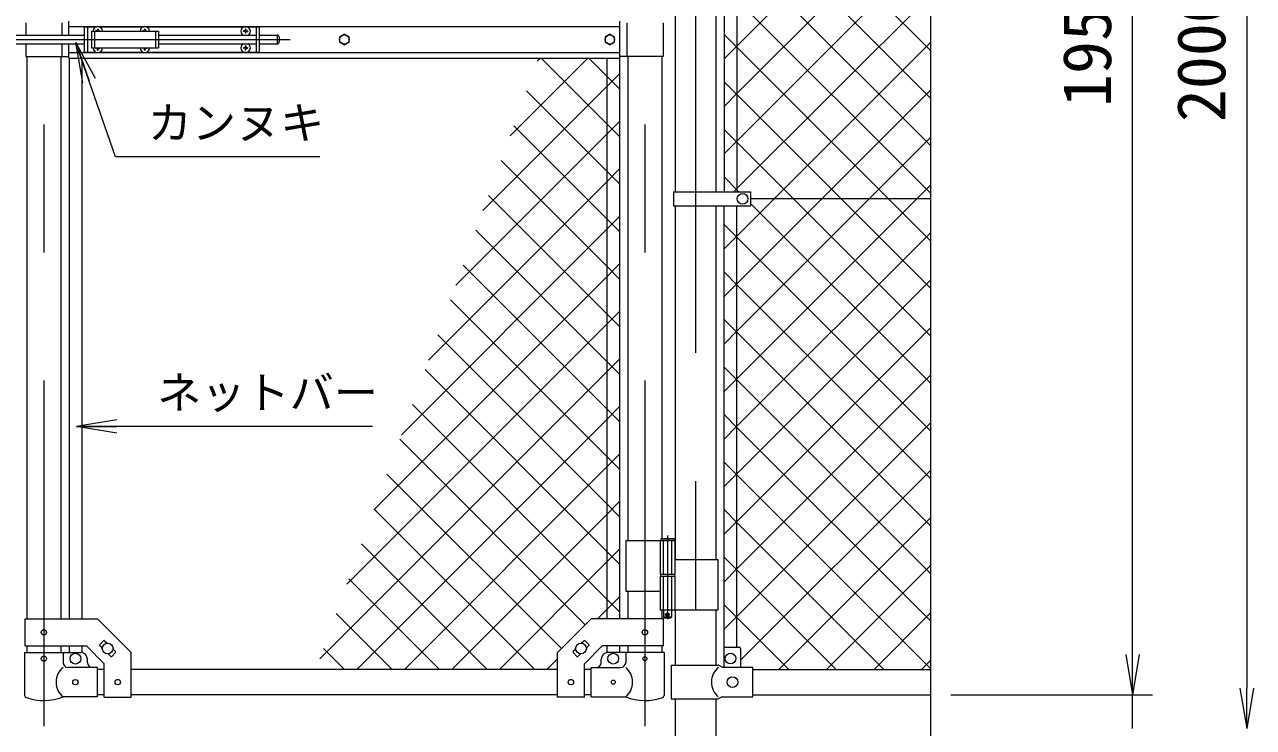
# Model space of a CAD drawing. Units: millimetres, scale not verified. Extents: x -6299 to 6301, y -4455 to 4455.
# Drawn here: x 2055 to 3883, y -1104 to -59 of the extents above; entities that cross this region are included whole.
import ezdxf
from ezdxf.enums import TextEntityAlignment as Align

# ---------------------------------------------------------------- set-up
doc = ezdxf.new("R2010")
doc.units = ezdxf.units.MM
doc.header["$LTSCALE"] = 30
doc.linetypes.add('DASHED', pattern=[7.5, 6, -1.5])
doc.linetypes.add('USER1', pattern=[50.8, 31.75, -6.35, 6.35, -6.35])
for name, color, linetype, lineweight in [('0-0_D-STR-TXT', 7, 'Continuous', 9), ('0-3_D-BMK', 2, 'USER1', 13), ('0-4_D-STR1', 1, 'Continuous', 18), ('0-5_D-STR3', 3, 'Continuous', 13), ('0-9_D-STR-DIM', 7, 'Continuous', 9), ('0-A_0', 7, 'Continuous', 9), ('0-B_D-STR2', 7, 'Continuous', 9)]:
    doc.layers.add(name, color=color, linetype=linetype, lineweight=lineweight)
doc.styles.add('ＭＳ ゴシック', font='')
doc.styles.get('ＭＳ ゴシック').set_extended_font_data('MS Gothic')

# ---------------------------------------------------------------- blocks, each defined once
blk = doc.blocks.new('_Open')
at = {"layer": '0-A_0'}
blk.add_line((-30, 5), (0, 0), dxfattribs=at)
blk.add_lwpolyline([(-30, -5), (0, 0), (-30, 0)], dxfattribs=at)

msp = doc.modelspace()

# ---------------------------------------------------------------- linework, layer by layer
at = {"layer": '0-0_D-STR-TXT'}
msp.add_line((2572.83, -656.84), (2134.23, -656.84), dxfattribs=at)
msp.add_lwpolyline([(2494.35, -255.61), (2190.38, -255.61), (2132.02, -87.58)], dxfattribs=at)
at = {"layer": '0-3_D-BMK'}
for p, q in [((3053.33, 1929.08), (3053.33, -1466.74)), ((2083.73, 935.57), (2083.73, -1102.82)), ((2977.93, 935.57), (2977.93, -1102.82)), ((1825.86, -81.16), (2450.31, -81.16)), ((3011.49, -818.74), (3011.49, -943.63)), ((3007.86, -936.66), (3015.11, -936.66))]:
    msp.add_line(p, q, dxfattribs=at)
at = {"layer": '0-4_D-STR1'}
for p, q in [((3023.08, 408.34), (3023.08, -307.66)), ((3083.58, 408.34), (3083.58, -307.66)), ((2058.33, -106.16), (2058.33, -943.11)), ((2109.13, -106.16), (2109.13, -943.11)), ((2952.53, -106.16), (2952.53, -826.66)), ((3003.33, -106.16), (3003.33, -823.66)), ((3023.08, -328.66), (3023.08, -854.66)), ((3083.58, -328.66), (3083.58, -854.66)), ((2952.53, -901.66), (2952.53, -943.11)), ((3003.33, -929.66), (3003.33, -943.11)), ((3023.08, -929.66), (3023.08, -1012.06)), ((3083.58, -929.66), (3083.58, -1012.06)), ((2058.33, -983.11), (2058.33, -993.16)), ((2109.13, -983.11), (2109.13, -993.16)), ((2952.53, -983.11), (2952.53, -993.16)), ((3003.33, -983.11), (3003.33, -993.16)), ((2173.73, -1018.16), (2163.73, -1018.16)), ((2847.93, -1018.16), (2213.73, -1018.16)), ((2897.93, -1018.16), (2887.93, -1018.16)), ((3138.33, -1018.16), (3403.33, -1018.16)), ((2173.73, -1056.16), (2163.73, -1056.16)), ((2847.93, -1056.16), (2213.73, -1056.16)), ((2897.93, -1056.16), (2887.93, -1056.16)), ((3138.33, -1056.16), (3403.33, -1056.16)), ((3023.08, -1062.06), (3023.08, -1456.16)), ((3083.58, -1062.06), (3083.58, -1456.16))]:
    msp.add_line(p, q, dxfattribs=at)
at = {"layer": '0-5_D-STR3'}
for p, q in [((3095.83, 408.34), (3095.83, -307.66)), ((3114.83, 408.34), (3114.83, -307.66)), ((2120.83, -74.66), (2120.83, -53.66)), ((2940.83, -108.66), (2940.83, -53.66)), ((2056.73, -56.16), (2056.73, -74.66)), ((2110.73, -56.16), (2110.73, -74.66)), ((2120.83, -61.66), (2940.83, -61.66)), ((2143.98, -62.16), (2143.98, -100.16)), ((2143.98, -62.16), (2161.38, -62.16)), ((2148.48, -62.16), (2148.48, -100.16)), ((2154.48, -68.66), (2154.48, -93.66)), ((2154.48, -68.66), (2254.48, -68.66)), ((2162.13, -68.24), (2160.83, -68.27)), ((2160.83, -68.27), (2160.83, -68.66)), ((2163.58, -65.51), (2163.56, -66.81)), ((2163.58, -65.51), (2164.37, -65.51)), ((2164.37, -65.51), (2164.4, -66.81)), ((2166.58, -62.16), (2231.38, -62.16)), ((2232.13, -68.24), (2230.83, -68.27)), ((2230.83, -68.27), (2230.83, -68.66)), ((2233.58, -65.51), (2233.56, -66.81)), ((2233.58, -65.51), (2234.37, -65.51)), ((2234.37, -65.51), (2234.4, -66.81)), ((2235.83, -68.24), (2237.13, -68.27)), ((2236.58, -62.16), (2403.98, -62.16)), ((2237.13, -68.27), (2237.13, -68.66)), ((2254.48, -68.66), (2254.48, -93.66)), ((2382.13, -68.24), (2380.83, -68.27)), ((2380.83, -68.27), (2380.83, -68.66)), ((2383.58, -65.51), (2383.56, -66.81)), ((2383.58, -71.81), (2383.56, -70.51)), ((2384.37, -65.51), (2383.58, -65.51)), ((2384.37, -71.81), (2383.58, -71.81)), ((2384.37, -65.51), (2384.4, -66.81)), ((2384.37, -71.81), (2384.4, -70.51)), ((2385.83, -69.08), (2387.13, -69.06)), ((2387.13, -69.06), (2387.13, -68.66)), ((2399.48, -62.16), (2399.48, -100.16)), ((2403.98, -62.16), (2403.98, -100.16)), ((2950.93, -56.16), (2950.93, -106.16)), ((3004.93, -56.16), (3004.93, -106.16)), ((1963.18, -74.66), (2143.98, -74.66)), ((1963.18, -87.66), (2143.98, -87.66)), ((2056.73, -87.66), (2056.73, -106.16)), ((2110.73, -87.66), (2110.73, -106.16)), ((2120.83, -108.66), (2120.83, -87.66)), ((2254.48, -74.66), (2399.48, -74.66)), ((2254.48, -87.66), (2399.48, -87.66)), ((2383.58, -90.51), (2383.56, -91.81)), ((2384.37, -90.51), (2383.58, -90.51)), ((2384.37, -90.51), (2384.4, -91.81)), ((2403.98, -74.66), (2430.98, -74.66)), ((2403.98, -87.66), (2430.98, -87.66)), ((2430.98, -74.66), (2430.98, -87.66)), ((2433.98, -77.66), (2433.98, -84.66)), ((2056.73, -106.16), (2120.83, -106.16)), ((2120.83, -100.66), (2940.83, -100.66)), ((2120.83, -108.66), (2940.83, -108.66)), ((2121.23, -108.66), (2121.23, -943.11)), ((2140.23, -108.66), (2140.23, -943.11)), ((2143.98, -100.16), (2161.38, -100.16)), ((2154.48, -93.66), (2254.48, -93.66)), ((2160.83, -94.06), (2160.83, -93.66)), ((2162.13, -94.08), (2160.83, -94.06)), ((2163.58, -96.81), (2163.56, -95.51)), ((2163.58, -96.81), (2164.37, -96.81)), ((2164.37, -96.81), (2164.4, -95.51)), ((2165.83, -94.08), (2167.13, -94.06)), ((2166.58, -100.16), (2231.38, -100.16)), ((2167.13, -94.06), (2167.13, -93.66)), ((2230.83, -94.06), (2230.83, -93.66)), ((2232.13, -94.08), (2230.83, -94.06)), ((2233.58, -96.81), (2233.56, -95.51)), ((2233.58, -96.81), (2234.37, -96.81)), ((2234.37, -96.81), (2234.4, -95.51)), ((2235.83, -94.08), (2237.13, -94.06)), ((2236.58, -100.16), (2403.98, -100.16)), ((2237.13, -94.06), (2237.13, -93.66)), ((2382.13, -93.24), (2380.83, -93.27)), ((2380.83, -93.27), (2380.83, -93.66)), ((2383.58, -96.81), (2383.56, -95.51)), ((2384.37, -96.81), (2383.58, -96.81)), ((2384.37, -96.81), (2384.4, -95.51)), ((2385.83, -93.24), (2387.13, -93.27)), ((2385.83, -94.08), (2387.13, -94.06)), ((2387.13, -93.27), (2387.13, -93.66)), ((2387.13, -94.06), (2387.13, -93.66)), ((2921.43, -108.66), (2921.43, -943.11)), ((2940.43, -108.66), (2940.43, -943.11)), ((3004.93, -106.16), (2940.83, -106.16)), ((3020.53, -307.66), (3020.53, -328.66)), ((3020.53, -307.66), (3135.33, -307.66)), ((3135.33, -307.66), (3135.33, -328.66)), ((3020.53, -328.66), (3135.33, -328.66)), ((3095.83, -985.74), (3095.83, -328.66)), ((3114.83, -985.06), (3114.83, -328.66)), ((3403.33, -318.16), (3135.33, -318.16)), ((2949.38, -826.66), (2949.38, -901.66)), ((2949.38, -826.66), (3022.29, -826.66)), ((3000.69, -826.66), (3000.69, -876.66)), ((3021.49, -824.66), (3001.49, -824.66)), ((3002.49, -823.66), (3020.49, -823.66)), ((3021.49, -824.66), (3020.49, -823.66)), ((3021.49, -824.66), (3021.49, -826.66)), ((3022.29, -826.66), (3022.29, -876.66)), ((3022.29, -854.66), (3086.63, -854.66)), ((3086.63, -854.66), (3086.63, -929.66)), ((3000.69, -876.66), (3022.29, -876.66)), ((3000.99, -876.66), (3000.99, -879.66)), ((3021.99, -876.66), (3021.99, -879.66)), ((3000.69, -879.66), (3022.29, -879.66)), ((3000.69, -879.66), (3000.69, -929.66)), ((3000.99, -879.66), (3021.99, -879.66)), ((3022.29, -879.66), (3022.29, -929.66)), ((2949.38, -901.66), (3000.58, -901.66)), ((3000.69, -929.66), (3086.63, -929.66)), ((3005.49, -929.66), (3005.49, -940.66)), ((2056.03, -983.11), (2056.03, -943.11)), ((3006.49, -941.66), (3005.49, -940.66)), ((3005.63, -983.11), (3005.63, -943.11)), ((3006.49, -941.66), (3016.49, -941.66)), ((3016.49, -941.66), (3017.49, -940.66)), ((2056.03, -983.11), (2147.16, -983.11)), ((2121.23, -983.11), (2121.23, -993.16)), ((2140.23, -983.11), (2140.23, -993.16)), ((2147.16, -983.11), (2173.73, -1009.68)), ((2167.06, -981.1), (2172.72, -975.44)), ((2167.06, -982.52), (2170.78, -986.23)), ((2174.13, -975.44), (2177.85, -979.16)), ((2887.53, -975.44), (2883.81, -979.16)), ((2914.5, -983.11), (2887.93, -1009.68)), ((2894.6, -981.1), (2888.94, -975.44)), ((2894.6, -982.52), (2890.88, -986.23)), ((3005.63, -983.11), (2914.5, -983.11)), ((2921.43, -983.11), (2921.43, -993.16)), ((2940.43, -983.11), (2940.43, -993.16)), ((3095.33, -987.06), (3095.33, -1015.06)), ((3097.33, -985.06), (3118.33, -985.06)), ((3120.33, -987.06), (3120.33, -1015.06)), ((2055.18, -993.16), (2112.28, -993.16)), ((2055.18, -993.16), (2055.18, -1056.85)), ((2112.28, -993.16), (2112.28, -1008.16)), ((2112.28, -993.16), (2138.73, -993.16)), ((2148.73, -1008.16), (2148.73, -1003.16)), ((2179.61, -995.06), (2183.33, -998.78)), ((2184.74, -998.78), (2190.4, -993.12)), ((2186.68, -987.99), (2190.4, -991.71)), ((2213.73, -1059.36), (2213.73, -993.11)), ((2847.93, -1059.36), (2847.93, -993.11)), ((2874.98, -987.99), (2871.26, -991.71)), ((2876.92, -998.78), (2871.26, -993.12)), ((2882.05, -995.06), (2878.33, -998.78)), ((2912.93, -1008.16), (2912.93, -1003.16)), ((2949.38, -993.16), (2922.93, -993.16)), ((3006.48, -993.16), (2949.38, -993.16)), ((2949.38, -993.16), (2949.38, -1008.16)), ((3006.48, -993.16), (3006.48, -1056.85)), ((2163.73, -1015.16), (2119.28, -1015.16)), ((2163.73, -1059.16), (2163.73, -1015.16)), ((2173.73, -1059.36), (2173.73, -1009.68)), ((2887.93, -1059.36), (2887.93, -1009.68)), ((2897.93, -1015.16), (2942.38, -1015.16)), ((2897.93, -1059.16), (2897.93, -1015.16)), ((3017.23, -1012.06), (3087.13, -1012.06)), ((3017.23, -1012.06), (3017.23, -1062.06)), ((3093.13, -1015.06), (3087.13, -1012.06)), ((3093.13, -1015.06), (3138.33, -1015.06)), ((3138.33, -1059.06), (3138.33, -1015.06)), ((2163.73, -1059.16), (2112.28, -1059.16)), ((2173.73, -1059.36), (2213.73, -1059.36)), ((2887.93, -1059.36), (2847.93, -1059.36)), ((2897.93, -1059.16), (2949.38, -1059.16)), ((3093.13, -1059.06), (3087.13, -1062.06)), ((3093.13, -1059.06), (3138.33, -1059.06)), ((3017.23, -1062.06), (3087.13, -1062.06))]:
    msp.add_line(p, q, dxfattribs=at)
at = {"layer": '0-5_D-STR3', "linetype": 'DASHED'}
for p, q in [((2158.98, -68.66), (2158.98, -93.66)), ((2249.98, -68.66), (2249.98, -93.66)), ((3005.19, -826.66), (3005.19, -876.66)), ((3017.79, -826.66), (3017.79, -876.66)), ((3005.19, -879.66), (3005.19, -929.66)), ((3017.79, -879.66), (3017.79, -929.66))]:
    msp.add_line(p, q, dxfattribs=at)
at = {"layer": '0-5_D-STR3'}
for points in [[(2165.83, -68.24), (2167.13, -68.27), (2167.13, -68.66)], [(2382.13, -69.08), (2380.83, -69.06), (2380.83, -68.66)], [(2385.83, -68.24), (2387.13, -68.27), (2387.13, -68.66)], [(2382.13, -94.08), (2380.83, -94.06), (2380.83, -93.66)], [(3002.49, -823.66), (3001.49, -824.66), (3001.49, -826.66)], [(3017.49, -929.66), (3017.49, -940.66), (3005.49, -940.66)], [(2056.03, -943.11), (2163.73, -943.11), (2213.73, -993.11)], [(3005.63, -943.11), (2897.93, -943.11), (2847.93, -993.11)]]:
    msp.add_lwpolyline(points, dxfattribs=at)
for points in [[(2530.83, -73.06), (2523.81, -77.11), (2523.81, -85.21), (2530.83, -89.26), (2537.84, -85.21), (2537.84, -77.11)], [(2925.83, -73.06), (2918.81, -77.11), (2918.81, -85.21), (2925.83, -89.26), (2932.84, -85.21), (2932.84, -77.11)]]:
    msp.add_lwpolyline(points, close=True, dxfattribs=at)
for centre, radius in [((2530.83, -81.16), 7.03), ((2925.83, -81.16), 7.03), ((3123.33, -318.16), 8), ((3011.49, -936.66), 2.5), ((2083.73, -963.11), 4), ((2977.93, -963.11), 4), ((2178.73, -987.11), 8), ((2882.93, -987.11), 8), ((2083.73, -1002.16), 4), ((2130.73, -1002.16), 8), ((2930.93, -1002.16), 8), ((2977.93, -1002.16), 3), ((3105.33, -1002.06), 8), ((2130.73, -1037.16), 4), ((2193.73, -1037.11), 4), ((2867.93, -1037.11), 4), ((2930.93, -1037.16), 3), ((3108.33, -1037.06), 8)]:
    msp.add_circle(centre, radius, dxfattribs=at)
for centre, radius, start, end in [((2163.98, -68.66), 7, 0, 180), ((2162.07, -66.76), 1.49, 270, 0), ((2165.88, -66.76), 1.49, 180, 270), ((2233.98, -68.66), 7, 0, 180), ((2232.07, -66.76), 1.49, 270, 0), ((2235.88, -66.76), 1.49, 180, 270), ((2383.98, -68.66), 7, 0, 180), ((2383.98, -68.66), 7, 180, 238.99728), ((2382.07, -66.76), 1.49, 270, 0), ((2382.07, -70.57), 1.49, 0, 90), ((2385.88, -66.76), 1.49, 180, 270), ((2385.88, -70.57), 1.49, 90, 180), ((2383.98, -68.66), 7, 301.00272, 0), ((2383.98, -93.66), 7, 121.00272, 180), ((2383.98, -93.66), 7, 0, 58.99728), ((2430.98, -77.66), 3, 0, 90), ((2430.98, -84.66), 3, 270, 0), ((2163.98, -93.66), 7, 180, 0), ((2162.07, -95.57), 1.49, 0, 90), ((2165.88, -95.57), 1.49, 90, 180), ((2233.98, -93.66), 7, 180, 0), ((2232.07, -95.57), 1.49, 0, 90), ((2235.88, -95.57), 1.49, 90, 180), ((2383.98, -93.66), 7, 180, 0), ((2382.07, -91.76), 1.49, 270, 0), ((2382.07, -95.57), 1.49, 0, 90), ((2385.88, -91.76), 1.49, 180, 270), ((2385.88, -95.57), 1.49, 90, 180), ((2167.77, -981.81), 1, 135, 225), ((2173.43, -976.15), 1, 45, 135), ((2888.23, -976.15), 1, 45, 135), ((2893.89, -981.81), 1, 315, 45), ((3097.33, -987.06), 2, 90, 180), ((3118.33, -987.06), 2, 0, 90), ((2138.73, -1003.16), 10, 0, 90), ((2184.03, -998.07), 1, 225, 315), ((2189.69, -992.41), 1, 315, 45), ((2871.97, -992.41), 1, 135, 225), ((2877.63, -998.07), 1, 225, 315), ((2922.93, -1003.16), 10, 90, 180), ((2130.48, -1037.16), 28.55, 129.59418, 230.40582), ((2119.28, -1008.16), 7, 180, 270), ((2155.73, -1008.16), 7, 180, 270), ((2905.93, -1008.16), 7, 270, 0), ((2942.38, -1008.16), 7, 270, 0), ((2931.18, -1037.16), 28.55, 309.59418, 50.40582), ((3105.72, -1037.06), 28.8, 130.19176, 229.80824), ((2058.48, -1056.85), 3.3, 180, 250.77949), ((2083.73, -984.43), 80, 250.77949, 290.9084), ((2977.93, -984.43), 80, 249.0916, 289.22051), ((3003.18, -1056.85), 3.3, 289.22051, 0)]:
    msp.add_arc(centre, radius, start, end, dxfattribs=at)
at = {"layer": '0-9_D-STR-DIM'}
for p, q in [((3703.33, -996.16), (3703.33, 833.84)), ((3873.33, 833.84), (3873.33, -1046.16)), ((3403.33, -1199.16), (3403.33, 393.19)), ((3703.33, -996.16), (3703.33, -936.16)), ((3433.33, -1056.16), (3733.33, -1056.16)), ((3433.33, -1056.16), (3733.33, -1056.16)), ((3703.33, -1106.16), (3703.33, -1056.16))]:
    msp.add_line(p, q, dxfattribs=at)
at = {"layer": '0-B_D-STR2'}
for p, q in [((3114.83, -90.87), (3403.33, 197.63)), ((3403.33, -98.08), (3114.83, 190.42)), ((3114.83, -161.58), (3403.33, 126.92)), ((3403.33, -168.79), (3114.83, 119.71)), ((3114.83, -232.29), (3403.33, 56.21)), ((3403.33, -239.5), (3114.83, 49)), ((3403.33, -310.21), (3114.83, -21.71)), ((3114.83, -92.43), (3095.83, -73.43)), ((3095.83, -109.87), (3114.83, -90.87)), ((3170.38, -318.16), (3403.33, -85.21)), ((2777.47, -224.45), (2893.25, -108.66)), ((2817.93, -113.27), (2822.54, -108.66)), ((2921.43, -206.35), (2823.74, -108.66)), ((2921.43, -135.64), (2894.45, -108.66)), ((3340.56, -318.16), (3114.83, -92.43)), ((2921.43, -151.2), (2940.43, -132.2)), ((2940.43, -154.64), (2921.43, -135.64)), ((3114.83, -163.14), (3095.83, -144.14)), ((2737, -335.62), (2921.43, -151.2)), ((2921.43, -277.06), (2801.84, -157.47)), ((3095.83, -180.58), (3114.83, -161.58)), ((3269.85, -318.16), (3114.83, -163.14)), ((3241.09, -318.16), (3403.33, -155.93)), ((2921.43, -347.77), (2782.97, -209.31)), ((2921.43, -221.91), (2940.43, -202.91)), ((2940.43, -225.35), (2921.43, -206.35)), ((3114.83, -233.85), (3095.83, -214.85)), ((2696.54, -446.8), (2921.43, -221.91)), ((3095.83, -251.29), (3114.83, -232.29)), ((3199.14, -318.16), (3114.83, -233.85)), ((3311.8, -318.16), (3403.33, -226.64)), ((2921.43, -418.48), (2764.1, -261.16)), ((2921.43, -292.62), (2940.43, -273.62)), ((2940.43, -296.06), (2921.43, -277.06)), ((2656.07, -557.97), (2921.43, -292.62)), ((3382.51, -318.16), (3403.33, -297.35)), ((2921.43, -489.19), (2745.24, -313)), ((3114.83, -373.71), (3170.38, -318.16)), ((3114.83, -444.43), (3241.09, -318.16)), ((3114.83, -515.14), (3311.8, -318.16)), ((3114.83, -585.85), (3382.51, -318.16)), ((3403.33, -593.06), (3135.33, -325.06)), ((3403.33, -522.35), (3199.14, -318.16)), ((3403.33, -451.64), (3269.85, -318.16)), ((3403.33, -380.93), (3340.56, -318.16)), ((2921.43, -363.33), (2940.43, -344.33)), ((2615.61, -669.15), (2921.43, -363.33)), ((2921.43, -559.9), (2726.37, -364.84)), ((2940.43, -366.77), (2921.43, -347.77)), ((3114.83, -375.27), (3095.83, -356.27)), ((3095.83, -392.71), (3114.83, -373.71)), ((3114.83, -656.56), (3403.33, -368.06)), ((3403.33, -663.77), (3114.83, -375.27)), ((2921.43, -630.61), (2707.5, -416.68)), ((2921.43, -434.04), (2940.43, -415.04)), ((2940.43, -437.48), (2921.43, -418.48)), ((2575.14, -780.32), (2921.43, -434.04)), ((3114.83, -445.98), (3095.83, -426.98)), ((3114.83, -727.27), (3403.33, -438.77)), ((3095.83, -463.43), (3114.83, -444.43)), ((3403.33, -734.48), (3114.83, -445.98)), ((2921.43, -701.32), (2688.63, -468.52)), ((2921.43, -504.75), (2940.43, -485.75)), ((2940.43, -508.19), (2921.43, -489.19)), ((2534.68, -891.5), (2921.43, -504.75)), ((3114.83, -516.69), (3095.83, -497.69)), ((3114.83, -797.98), (3403.33, -509.48)), ((2921.43, -772.03), (2669.76, -520.36)), ((3095.83, -534.14), (3114.83, -515.14)), ((3403.33, -805.19), (3114.83, -516.69)), ((2921.43, -575.46), (2940.43, -556.46)), ((2940.43, -578.9), (2921.43, -559.9)), ((2494.21, -1002.67), (2921.43, -575.46)), ((2921.43, -842.74), (2650.89, -572.21)), ((3114.83, -587.4), (3095.83, -568.4)), ((3114.83, -868.69), (3403.33, -580.19)), ((3095.83, -604.85), (3114.83, -585.85)), ((3403.33, -875.9), (3114.83, -587.4)), ((2921.43, -913.45), (2632.02, -624.05)), ((2921.43, -646.17), (2940.43, -627.17)), ((2940.43, -649.61), (2921.43, -630.61)), ((3114.83, -658.11), (3095.83, -639.11)), ((2549.44, -1018.16), (2921.43, -646.17)), ((3095.83, -675.56), (3114.83, -656.56)), ((3114.83, -939.4), (3403.33, -650.9)), ((3403.33, -946.61), (3114.83, -658.11)), ((2889.15, -951.89), (2613.15, -675.89)), ((2921.43, -716.88), (2940.43, -697.88)), ((2940.43, -720.32), (2921.43, -701.32)), ((3114.83, -728.82), (3095.83, -709.82)), ((2853.8, -987.24), (2594.28, -727.73)), ((2620.15, -1018.16), (2921.43, -716.88)), ((3095.83, -746.27), (3114.83, -727.27)), ((3403.33, -1017.32), (3114.83, -728.82)), ((3120.33, -1004.61), (3403.33, -721.61)), ((2814, -1018.16), (2575.42, -779.57)), ((2921.43, -787.59), (2940.43, -768.59)), ((2940.43, -791.03), (2921.43, -772.03)), ((3114.83, -799.53), (3095.83, -780.53)), ((2690.86, -1018.16), (2921.43, -787.59)), ((3095.83, -816.98), (3114.83, -797.98)), ((3333.46, -1018.16), (3114.83, -799.53)), ((3177.49, -1018.16), (3403.33, -792.32)), ((2743.29, -1018.16), (2556.55, -831.42)), ((2921.43, -858.3), (2940.43, -839.3)), ((2761.57, -1018.16), (2921.43, -858.3)), ((2940.43, -861.74), (2921.43, -842.74)), ((3114.83, -870.24), (3095.83, -851.24)), ((3095.83, -887.69), (3114.83, -868.69)), ((3262.75, -1018.16), (3114.83, -870.24)), ((3248.2, -1018.16), (3403.33, -863.03)), ((2672.58, -1018.16), (2537.68, -883.26)), ((2940.43, -932.45), (2921.43, -913.45)), ((3114.83, -940.95), (3095.83, -921.95)), ((2601.87, -1018.16), (2518.81, -935.1)), ((3095.83, -958.4), (3114.83, -939.4)), ((3192.04, -1018.16), (3114.83, -940.95)), ((3318.91, -1018.16), (3403.33, -933.74)), ((2531.16, -1018.16), (2499.94, -986.94)), ((2832.28, -1018.16), (2847.93, -1002.51)), ((3389.62, -1018.16), (3403.33, -1004.45))]:
    msp.add_line(p, q, dxfattribs=at)
for points in [[(3110.17, -307.66), (3114.83, -303), (3403.33, -14.5)], [(3117.93, -307.66), (3114.83, -304.56), (3095.83, -285.56)], [(2907.33, -943.11), (2921.43, -929.01), (2940.43, -910.01)]]:
    msp.add_lwpolyline(points, dxfattribs=at)

# ---------------------------------------------------------------- block references
at = {"layer": '0-0_D-STR-TXT', "xscale": 2, "yscale": 2}
for p, rotation in [((2131.37, -85.69), 109.15293), ((2132.23, -656.84), 180)]:
    msp.add_blockref('_Open', p, dxfattribs=dict(at, rotation=rotation))
at = {"layer": '0-9_D-STR-DIM', "xscale": 2, "yscale": 2, "rotation": 270}
for p in [(3703.33, -1056.16), (3703.33, -1056.16), (3873.33, -1106.16)]:
    msp.add_blockref('_Open', p, dxfattribs=at)

# ---------------------------------------------------------------- texts
at = {"layer": '0-0_D-STR-TXT', "style": 'ＭＳ ゴシック'}
for s, p in [('カンヌキ', (2238.26, -243.53)), ('ネットバー', (2252.27, -644.89))]:
    msp.add_text(s, height=48.17, dxfattribs=at).set_placement(p, align=Align.BOTTOM_LEFT)
at = {"layer": '0-9_D-STR-DIM', "style": 'ＭＳ ゴシック'}
for s, p in [('1950', (3693.21, -181.51)), ('2000', (3863.21, -204.04))]:
    msp.add_text(s, height=72.14, rotation=90, dxfattribs=at).set_placement(p, align=Align.BOTTOM_LEFT)

doc.saveas('drawing.dxf')
